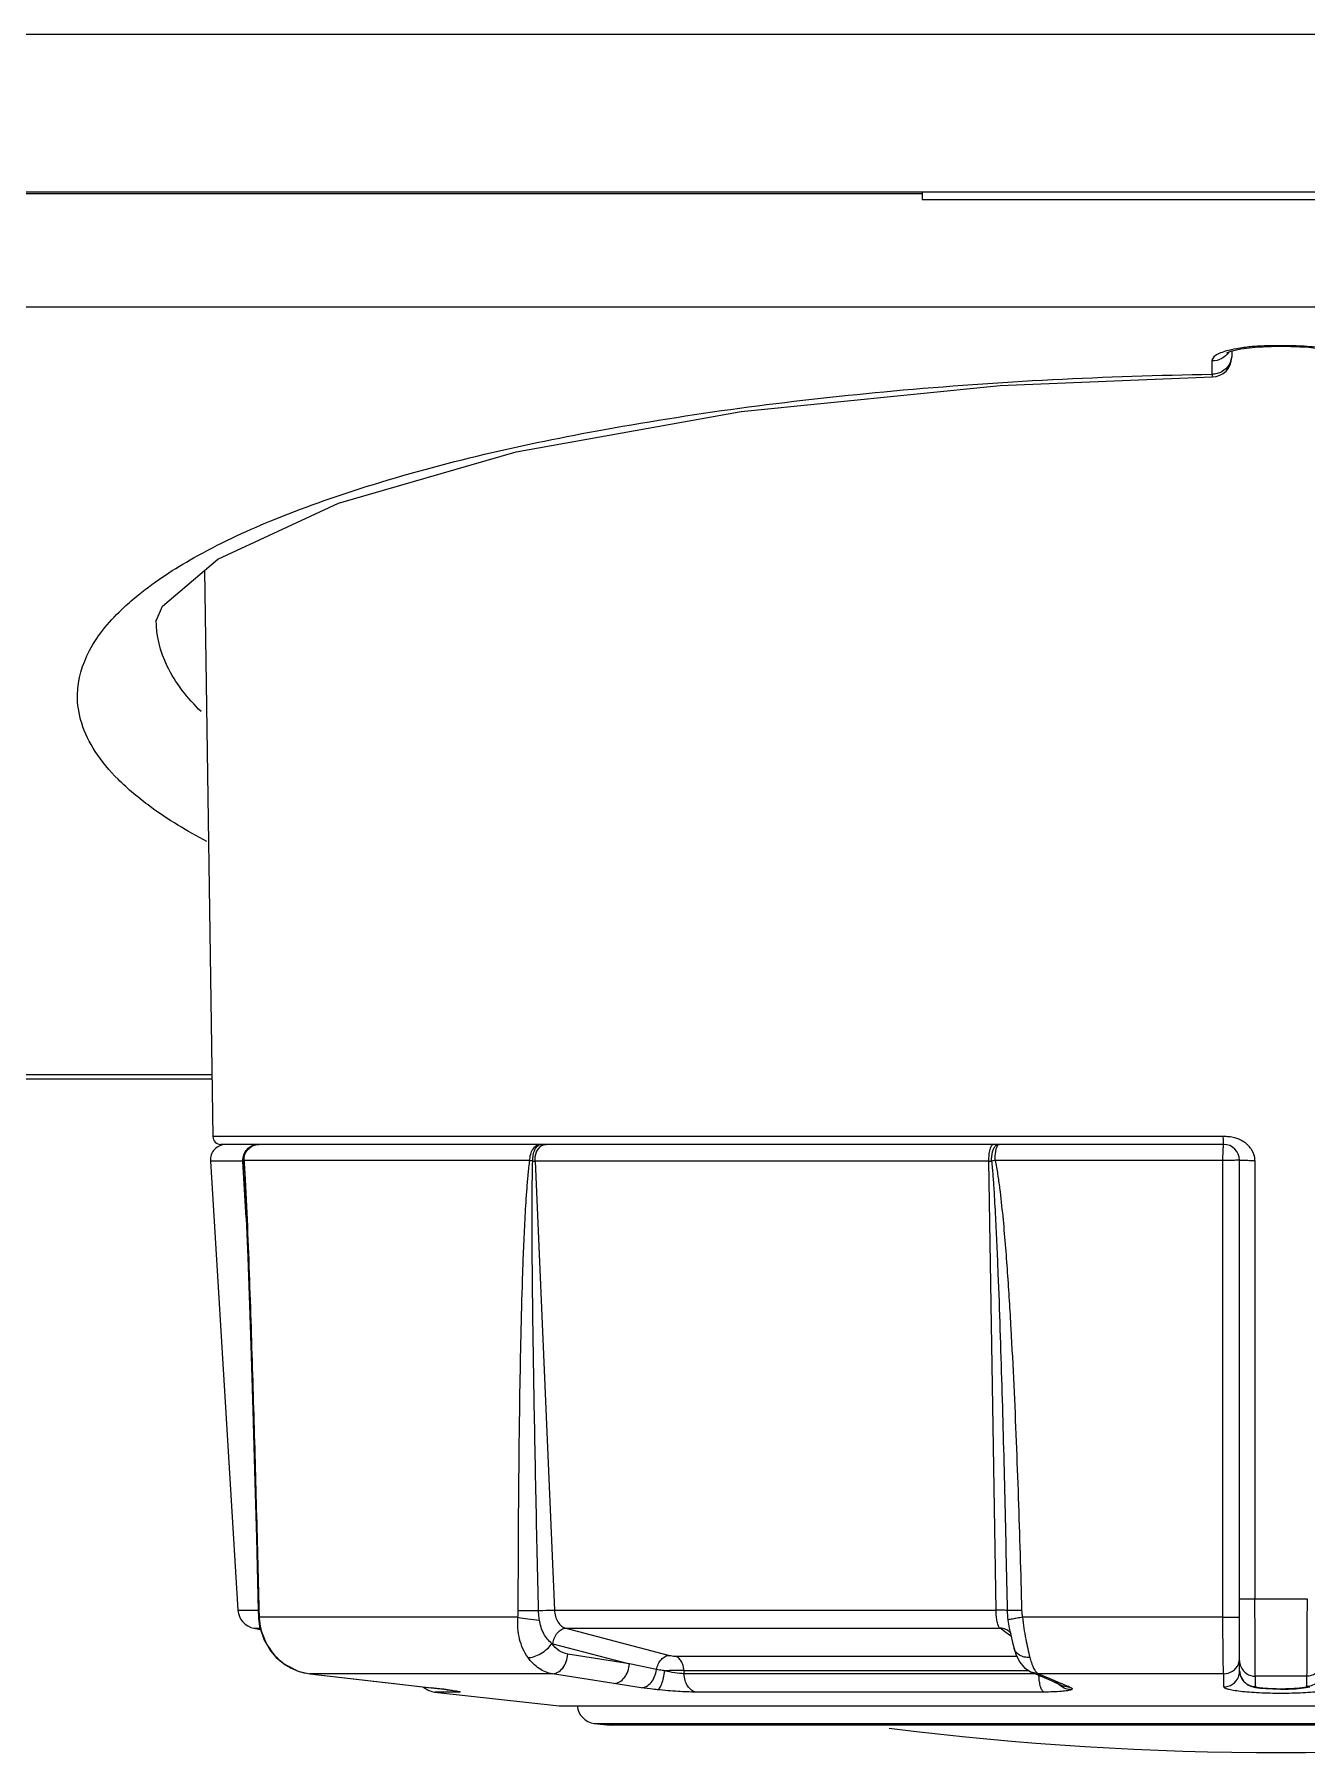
# Model space of a CAD drawing. Header units: millimetres. Extents: x -1538 to 3410, y -1646 to 2016.
# Drawn here: x 186.93 to 219.18, y -1624.49 to -1580.91 of the extents above; entities that cross this region are included whole.
import ezdxf

# ---------------------------------------------------------------- set-up
doc = ezdxf.new("R2010")
doc.units = ezdxf.units.MM
doc.header["$LTSCALE"] = 23.1
doc.layers.get('0').update_dxf_attribs({"linetype": 'CONTINUOUS'})

msp = doc.modelspace()

# ---------------------------------------------------------------- linework, layer by layer
at = {"linetype": 'Continuous'}
for p, q in [((598.434, -1580.914), (-158.566, -1580.914)), ((209.434, -1584.956), (-159.671, -1584.956)), ((598.434, -1584.914), (-158.566, -1584.914)), ((209.434, -1584.914), (209.434, -1585.114)), ((523.434, -1585.114), (209.434, -1585.114)), ((522.534, -1587.828), (-85.466, -1587.828)), ((216.784, -1589.188), (216.784, -1589.533)), ((217.259, -1588.95), (217.517, -1588.89)), ((217.284, -1588.944), (217.284, -1589.101)), ((217.517, -1588.89), (217.88, -1588.846)), ((217.88, -1588.846), (218.284, -1588.831)), ((218.784, -1588.814), (218.284, -1588.814)), ((218.284, -1588.831), (218.284, -1588.814)), ((218.784, -1588.831), (218.284, -1588.831)), ((218.784, -1588.831), (218.784, -1588.814)), ((191.24, -1594.506), (191.451, -1608.866)), ((191.429, -1607.407), (115.639, -1607.407)), ((191.428, -1607.304), (115.641, -1607.304)), ((217.077, -1608.865), (191.451, -1608.866)), ((217.084, -1609.064), (191.651, -1609.064)), ((192.214, -1609.488), (191.388, -1609.488)), ((191.388, -1609.488), (192.085, -1620.874)), ((192.299, -1610.929), (192.214, -1609.488)), ((199.489, -1609.471), (192.24, -1609.471)), ((211.128, -1609.488), (199.62, -1609.488)), ((199.62, -1609.488), (200.112, -1620.874)), ((211.309, -1620.874), (211.128, -1609.488)), ((217.063, -1609.471), (211.284, -1609.471)), ((217.062, -1621.056), (217.063, -1609.471)), ((217.484, -1622.424), (217.484, -1609.464)), ((217.875, -1609.469), (217.874, -1620.592)), ((192.085, -1620.874), (192.599, -1620.874)), ((192.619, -1620.883), (192.6, -1620.885)), ((192.6, -1620.885), (192.606, -1621.033)), ((200.112, -1620.874), (211.309, -1620.874)), ((217.874, -1620.592), (218.534, -1620.592)), ((218.534, -1620.592), (219.194, -1620.592)), ((192.493, -1621.335), (192.652, -1621.335)), ((192.493, -1621.335), (192.662, -1621.366)), ((192.606, -1621.033), (192.608, -1621.078)), ((192.627, -1621.056), (192.608, -1621.078)), ((199.185, -1621.056), (192.627, -1621.056)), ((192.661, -1621.366), (192.69, -1621.453)), ((200.404, -1621.335), (211.41, -1621.335)), ((200.404, -1621.335), (203.028, -1622.022)), ((211.561, -1621.443), (211.41, -1621.335)), ((211.583, -1621.459), (211.561, -1621.443)), ((211.652, -1621.508), (211.583, -1621.459)), ((211.609, -1621.126), (211.643, -1621.329)), ((211.623, -1621.403), (211.623, -1621.403)), ((211.623, -1621.403), (211.669, -1621.447)), ((211.643, -1621.329), (211.666, -1621.435)), ((211.643, -1621.329), (211.644, -1621.332)), ((211.675, -1621.453), (211.683, -1621.464)), ((217.062, -1621.056), (211.976, -1621.056)), ((192.744, -1621.618), (192.746, -1621.622)), ((200.071, -1621.728), (202.015, -1622.238)), ((211.69, -1621.535), (211.652, -1621.508)), ((211.768, -1621.85), (211.767, -1621.849)), ((192.915, -1621.909), (193.056, -1622.073)), ((193.075, -1622.079), (193.055, -1622.073)), ((202.015, -1622.238), (200.452, -1621.992)), ((202.699, -1622.385), (202.015, -1622.238)), ((203.168, -1622.041), (211.835, -1622.041)), ((193.91, -1622.489), (193.906, -1622.489)), ((200.059, -1622.489), (193.91, -1622.489)), ((193.91, -1622.489), (196.044, -1622.734)), ((196.044, -1622.734), (196.04, -1622.734)), ((196.044, -1622.734), (196.985, -1622.843)), ((201.621, -1622.734), (200.059, -1622.489)), ((202.312, -1622.843), (201.621, -1622.734)), ((203.394, -1622.409), (212.136, -1622.409)), ((203.394, -1622.409), (203.397, -1622.487)), ((212.285, -1622.487), (203.397, -1622.487)), ((212.385, -1622.489), (212.201, -1622.451)), ((212.773, -1622.697), (212.201, -1622.451)), ((217.082, -1622.489), (212.385, -1622.489)), ((212.385, -1622.489), (212.671, -1622.612)), ((212.671, -1622.612), (212.788, -1622.662)), ((212.957, -1622.734), (212.773, -1622.697)), ((212.773, -1622.697), (212.947, -1622.772)), ((212.788, -1622.662), (212.957, -1622.734)), ((217.081, -1622.821), (217.082, -1622.489)), ((217.884, -1622.812), (217.884, -1622.553)), ((219.184, -1622.553), (219.184, -1622.812)), ((196.985, -1622.843), (196.98, -1622.842)), ((197.689, -1622.953), (197.077, -1622.953)), ((197.077, -1622.953), (200.234, -1623.304)), ((197.402, -1622.894), (197.388, -1622.893)), ((197.389, -1622.893), (197.402, -1622.894)), ((197.478, -1622.906), (197.539, -1622.915)), ((197.539, -1622.915), (197.588, -1622.922)), ((197.586, -1622.922), (197.618, -1622.928)), ((197.618, -1622.928), (197.63, -1622.93)), ((212.519, -1622.953), (203.704, -1622.953)), ((212.947, -1622.772), (213.019, -1622.804)), ((213.207, -1622.843), (213.019, -1622.804)), ((217.892, -1622.838), (218.007, -1622.855)), ((200.234, -1623.304), (236.834, -1623.304)), ((201.123, -1623.747), (235.945, -1623.747)), ((201.123, -1623.747), (201.438, -1623.786)), ((201.438, -1623.786), (235.631, -1623.786)), ((201.438, -1623.786), (201.56, -1623.794)), ((235.509, -1623.794), (201.56, -1623.794))]:
    msp.add_line(p, q, dxfattribs=at)
for points in [[(217.16, -1588.988), (217.157, -1588.99), (217.259, -1588.95)], [(218.784, -1588.831), (219.238, -1588.85), (219.588, -1588.897)], [(190.017, -1595.789), (190.17, -1595.416), (191.574, -1594.221), (194.635, -1592.799), (199.144, -1591.5), (204.848, -1590.475), (211.417, -1589.817), (216.792, -1589.601)], [(192.247, -1609.84), (192.291, -1610.734), (192.339, -1611.924), (192.382, -1613.141), (192.424, -1614.427), (192.465, -1615.813), (192.508, -1617.338), (192.554, -1619.045), (192.6, -1620.885)], [(192.608, -1621.078), (192.637, -1621.288), (192.742, -1621.613), (192.915, -1621.909)], [(211.666, -1621.435), (211.728, -1621.694), (211.768, -1621.85)], [(192.746, -1621.622), (192.921, -1621.917), (193.055, -1622.073)], [(211.767, -1621.849), (211.813, -1621.995), (211.903, -1622.183), (212.028, -1622.338), (212.201, -1622.451)], [(193.055, -1622.073), (193.276, -1622.256), (193.454, -1622.342)], [(193.07, -1622.085), (193.266, -1622.249), (193.633, -1622.43), (193.906, -1622.489)], [(193.906, -1622.489), (197.071, -1622.853), (197.311, -1622.883)], [(217.484, -1622.413), (217.508, -1622.551), (217.585, -1622.681), (217.689, -1622.768), (217.794, -1622.814), (217.892, -1622.838)], [(197.311, -1622.883), (197.408, -1622.896), (197.478, -1622.906)], [(218.007, -1622.855), (218.153, -1622.867), (218.329, -1622.875), (218.525, -1622.879), (218.721, -1622.876), (218.899, -1622.868), (219.049, -1622.856)], [(219.049, -1622.856), (219.167, -1622.84), (219.265, -1622.817)]]:
    msp.add_lwpolyline(points, dxfattribs=at)
for centre, radius, start, end in [((216.784, -1589.101), 0.5, 270.8946, 360), ((218.284, -1594.786), 5.972, 89.9948, 92.1409), ((218.785, -1594.757), 5.943, 87.4326, 90.0097), ((191.787, -1609.464), 0.4, 90, 183.5), ((191.651, -1608.864), 0.2, 180.84, 270), ((192.627, -1609.433), 0.369, 90.0072, 93.8752), ((199.785, -1609.185), 0.122, 90.0198, 96.3934), ((199.913, -1609.299), 0.238, 120.0018, 121.7722), ((217.084, -1609.464), 0.4, 0, 90), ((144.912, -1612.568), 47.414, 3.3537, 3.725), ((199.626, -1605.314), 4.174, 269.1395, 269.9148), ((211.125, -1604.093), 5.395, 270.0346, 270.754), ((213.119, -1619.676), 10.369, 100.194, 100.6902), ((192.584, -1620.843), 0.5, 183.5, 259.5), ((196.404, -1620.789), 3.786, 181.4209, 182.7431), ((197.729, -1620.724), 5.114, 182.757, 183.7233), ((213.792, -1620.845), 2.201, 181.0907, 187.3248), ((194.125, -1620.983), 1.5, 182.798, 183.5433), ((211.413, -1621.696), 0.36, 57.3375, 66.6044), ((211.412, -1621.697), 0.362, 54.3906, 57.3393), ((200.191, -1621.267), 0.477, 252.5046, 255.3146), ((194.141, -1621.028), 1.496, 223.9552, 224.6058), ((194.095, -1621.073), 1.433, 224.6086, 236.9445), ((194.076, -1621.102), 1.398, 236.9827, 250.6584), ((194.069, -1621.117), 1.381, 250.7112, 263.3865), ((203.559, -1677.228), 54.82, 90.1728, 90.6826), ((199.437, -1654.249), 34.292, 66.5523, 66.78), ((217.509, -1622.424), 0.0247, 180.0347, 187.3885), ((218.534, -1871.223), 248.671, 89.85025, 90.14975), ((197.132, -1622.456), 0.5, 227.6271, 263.661), ((194.111, -1647.835), 25.157, 82.7732, 83.4402), ((195.148, -1639.574), 16.831, 82.3474, 82.7374), ((197.744, -1622.48), 0.476, 250.8506, 263.4182), ((199.752, -1653.521), 33.499, 66.3189, 66.5509), ((201.184, -1623.251), 0.5, 186.1335, 263), ((218.534, -1544.489), 80, 262.8664, 277.1336)]:
    msp.add_arc(centre, radius, start, end, dxfattribs=at)
for points in [[(216.802, -1589.132), (216.791, -1589.148), (216.783, -1589.169), (216.784, -1589.188)], [(217.034, -1589.132), (216.959, -1589.174), (216.87, -1589.197), (216.784, -1589.197)], [(217.203, -1588.978), (217.16, -1589.041), (217.101, -1589.095), (217.034, -1589.132)], [(217.284, -1589.05), (217.284, -1589.134), (217.26, -1589.22), (217.217, -1589.292)], [(217.034, -1589.468), (216.959, -1589.51), (216.87, -1589.533), (216.784, -1589.533)], [(217.217, -1589.292), (217.174, -1589.364), (217.108, -1589.427), (217.034, -1589.468)], [(192.465, -1609.096), (192.515, -1609.075), (192.57, -1609.064), (192.624, -1609.064)], [(211.379, -1609.066), (211.383, -1609.065), (211.387, -1609.064), (211.391, -1609.064)], [(199.185, -1621.056), (199.191, -1620.999), (199.194, -1620.941), (199.195, -1620.883)], [(211.958, -1620.883), (211.96, -1620.941), (211.967, -1620.999), (211.976, -1621.056)], [(211.556, -1621.365), (211.51, -1621.345), (211.459, -1621.335), (211.41, -1621.335)], [(217.454, -1622.244), (217.474, -1622.196), (217.484, -1622.143), (217.484, -1622.091)], [(217.484, -1622.155), (217.484, -1622.207), (217.495, -1622.26), (217.515, -1622.308)], [(213.036, -1622.851), (212.981, -1622.826), (212.929, -1622.789), (212.886, -1622.746)], [(217.454, -1622.577), (217.474, -1622.529), (217.484, -1622.476), (217.484, -1622.424)]]:
    msp.add_open_spline(points, degree=3, dxfattribs=at)
for points, knots in [([(217.281, -1588.91), (217.173, -1588.934), (217.005, -1588.981), (216.838, -1589.075), (216.802, -1589.132)], [0, 0, 0, 0, 0.618269, 1, 1, 1, 1]), ([(217.589, -1588.857), (217.562, -1588.86), (217.458, -1588.875), (217.356, -1588.893), (217.281, -1588.91)], [0, 0, 0, 0, 0.263721, 1, 1, 1, 1]), ([(218.061, -1588.818), (218.02, -1588.82), (217.862, -1588.827), (217.705, -1588.842), (217.589, -1588.857)], [0, 0, 0, 0, 0.25807, 1, 1, 1, 1]), ([(219.785, -1588.91), (219.731, -1588.897), (219.488, -1588.851), (219.242, -1588.829), (219.051, -1588.82)], [0, 0, 0, 0, 0.225904, 1, 1, 1, 1]), ([(190.964, -1594.191), (191.595, -1593.835), (193.03, -1593.164), (196.479, -1591.951), (201.752, -1590.758), (208.93, -1589.834), (214.088, -1589.575), (216.784, -1589.533)], [0, 0, 0, 0, 0.082246, 0.179323, 0.414513, 0.694002, 1, 1, 1, 1]), ([(216.784, -1589.533), (216.785, -1589.54), (216.786, -1589.56), (216.787, -1589.58), (216.789, -1589.593)], [0, 0, 0, 0, 0.339021, 1, 1, 1, 1]), ([(216.789, -1589.593), (216.79, -1589.595), (216.79, -1589.597), (216.791, -1589.601), (216.792, -1589.601)], [0, 0, 0, 0, 0.720802, 1, 1, 1, 1]), ([(189.199, -1595.443), (189.318, -1595.332), (189.865, -1594.86), (190.476, -1594.466), (190.964, -1594.191)], [0, 0, 0, 0, 0.225147, 1, 1, 1, 1]), ([(188.018, -1597.658), (188.025, -1597.272), (188.285, -1596.419), (188.857, -1595.763), (189.199, -1595.443)], [0, 0, 0, 0, 0.45212, 1, 1, 1, 1]), ([(191.154, -1598.088), (190.812, -1597.752), (190.243, -1597.054), (190.01, -1596.163), (190.017, -1595.761)], [0, 0, 0, 0, 0.5442, 1, 1, 1, 1]), ([(191.298, -1601.385), (190.801, -1601.121), (190.01, -1600.647), (189.065, -1599.862), (188.462, -1599.15), (188.094, -1598.414), (188.013, -1597.901), (188.018, -1597.658)], [0, 0, 0, 0, 0.325063, 0.530435, 0.706481, 0.859632, 1, 1, 1, 1]), ([(192.214, -1609.488), (192.211, -1609.434), (192.226, -1609.324), (192.31, -1609.183), (192.442, -1609.086), (192.549, -1609.064), (192.601, -1609.064)], [0, 0, 0, 0, 0.253542, 0.505147, 0.753699, 1, 1, 1, 1]), ([(192.225, -1609.488), (192.22, -1609.407), (192.261, -1609.24), (192.392, -1609.128), (192.465, -1609.096)], [0, 0, 0, 0, 0.500361, 1, 1, 1, 1]), ([(192.24, -1609.471), (192.239, -1609.421), (192.256, -1609.319), (192.334, -1609.187), (192.455, -1609.094), (192.553, -1609.068), (192.602, -1609.064)], [0, 0, 0, 0, 0.253508, 0.505091, 0.753589, 1, 1, 1, 1]), ([(199.489, -1609.471), (199.489, -1609.419), (199.501, -1609.317), (199.559, -1609.184), (199.651, -1609.089), (199.732, -1609.064), (199.77, -1609.064)], [0, 0, 0, 0, 0.288695, 0.556836, 0.791847, 1, 1, 1, 1]), ([(199.563, -1609.488), (199.562, -1609.436), (199.569, -1609.337), (199.604, -1609.221), (199.648, -1609.146), (199.694, -1609.093), (199.741, -1609.068), (199.772, -1609.064)], [0, 0, 0, 0, 0.305785, 0.585219, 0.7077, 0.816917, 1, 1, 1, 1]), ([(199.62, -1609.488), (199.616, -1609.409), (199.639, -1609.26), (199.73, -1609.132), (199.787, -1609.096)], [0, 0, 0, 0, 0.539662, 1, 1, 1, 1]), ([(199.794, -1609.093), (199.802, -1609.088), (199.834, -1609.072), (199.871, -1609.064), (199.898, -1609.064)], [0, 0, 0, 0, 0.25938, 1, 1, 1, 1]), ([(211.128, -1609.488), (211.127, -1609.434), (211.131, -1609.334), (211.149, -1609.217), (211.172, -1609.139), (211.192, -1609.094), (211.219, -1609.064), (211.237, -1609.064)], [0, 0, 0, 0, 0.352789, 0.660483, 0.78329, 0.880591, 1, 1, 1, 1]), ([(211.196, -1609.488), (211.194, -1609.409), (211.204, -1609.296), (211.251, -1609.166), (211.284, -1609.115), (211.303, -1609.096)], [0, 0, 0, 0, 0.568521, 0.808256, 1, 1, 1, 1]), ([(211.284, -1609.471), (211.284, -1609.396), (211.29, -1609.289), (211.318, -1609.164), (211.338, -1609.114), (211.35, -1609.095)], [0, 0, 0, 0, 0.588096, 0.82492, 1, 1, 1, 1]), ([(211.303, -1609.096), (211.308, -1609.091), (211.328, -1609.074), (211.354, -1609.064), (211.373, -1609.064)], [0, 0, 0, 0, 0.281711, 1, 1, 1, 1]), ([(211.35, -1609.095), (211.352, -1609.091), (211.36, -1609.08), (211.37, -1609.07), (211.379, -1609.066)], [0, 0, 0, 0, 0.298799, 1, 1, 1, 1]), ([(217.063, -1609.471), (217.063, -1609.419), (217.063, -1609.344), (217.066, -1609.248), (217.068, -1609.187), (217.072, -1609.137), (217.075, -1609.103), (217.078, -1609.082), (217.08, -1609.072), (217.081, -1609.067), (217.083, -1609.064), (217.084, -1609.064)], [0, 0, 0, 0, 0.379303, 0.551362, 0.702529, 0.826972, 0.919764, 0.953193, 0.977556, 0.992872, 1, 1, 1, 1]), ([(217.084, -1609.064), (217.083, -1609.064), (217.082, -1609.056), (217.08, -1609.047), (217.078, -1609.027), (217.076, -1609.003), (217.076, -1608.973), (217.074, -1608.926), (217.07, -1608.889), (217.073, -1608.863)], [0, 0, 0, 0, 0.021787, 0.079303, 0.171934, 0.295828, 0.446517, 0.619021, 1, 1, 1, 1]), ([(217.875, -1609.469), (217.875, -1609.378), (217.812, -1609.194), (217.646, -1609.027), (217.485, -1608.936), (217.353, -1608.891), (217.238, -1608.872), (217.146, -1608.868), (217.1, -1608.865), (217.077, -1608.865)], [0, 0, 0, 0, 0.248313, 0.497998, 0.623511, 0.749007, 0.874488, 0.937241, 1, 1, 1, 1]), ([(192.225, -1609.488), (192.225, -1609.488), (192.221, -1609.488), (192.217, -1609.488), (192.214, -1609.488)], [0, 0, 0, 0, 0.141496, 1, 1, 1, 1]), ([(192.24, -1609.471), (192.238, -1609.473), (192.232, -1609.477), (192.227, -1609.483), (192.225, -1609.488)], [0, 0, 0, 0, 0.306284, 1, 1, 1, 1]), ([(192.24, -1609.471), (192.243, -1609.511), (192.254, -1609.671), (192.263, -1609.831), (192.27, -1609.952)], [0, 0, 0, 0, 0.248741, 1, 1, 1, 1]), ([(199.195, -1620.883), (199.196, -1619.93), (199.202, -1618.501), (199.22, -1616.596), (199.24, -1615.167), (199.268, -1613.739), (199.301, -1612.55), (199.336, -1611.599), (199.37, -1610.887), (199.406, -1610.295), (199.446, -1609.823), (199.473, -1609.588), (199.489, -1609.471)], [0, 0, 0, 0, 0.250308, 0.37544, 0.500548, 0.625624, 0.750646, 0.813122, 0.875555, 0.937905, 0.969013, 1, 1, 1, 1]), ([(199.563, -1609.488), (199.557, -1609.486), (199.532, -1609.481), (199.508, -1609.476), (199.489, -1609.471)], [0, 0, 0, 0, 0.263638, 1, 1, 1, 1]), ([(199.709, -1620.887), (199.687, -1619.937), (199.655, -1618.511), (199.617, -1616.611), (199.591, -1615.185), (199.569, -1613.76), (199.555, -1612.573), (199.548, -1611.623), (199.545, -1610.911), (199.547, -1610.199), (199.554, -1609.724), (199.563, -1609.488)], [0, 0, 0, 0, 0.250116, 0.375162, 0.500199, 0.625221, 0.750222, 0.81271, 0.875183, 0.93763, 1, 1, 1, 1]), ([(211.196, -1609.488), (211.209, -1609.606), (211.229, -1609.843), (211.261, -1610.317), (211.294, -1610.91), (211.328, -1611.623), (211.368, -1612.573), (211.41, -1613.76), (211.454, -1615.185), (211.494, -1616.611), (211.541, -1618.511), (211.572, -1619.937), (211.591, -1620.887)], [0, 0, 0, 0, 0.031262, 0.062522, 0.125035, 0.187542, 0.250047, 0.37505, 0.500047, 0.62504, 0.750029, 1, 1, 1, 1]), ([(211.284, -1609.471), (211.31, -1609.588), (211.351, -1609.822), (211.416, -1610.294), (211.48, -1610.887), (211.542, -1611.599), (211.596, -1612.312), (211.643, -1613.025), (211.699, -1613.977), (211.76, -1615.167), (211.821, -1616.596), (211.891, -1618.501), (211.934, -1619.93), (211.958, -1620.883)], [0, 0, 0, 0, 0.031233, 0.062479, 0.124978, 0.187481, 0.249985, 0.312488, 0.374992, 0.499997, 0.625001, 0.750003, 1, 1, 1, 1]), ([(217.484, -1609.464), (217.484, -1609.464), (217.48, -1609.464), (217.475, -1609.465), (217.464, -1609.466), (217.451, -1609.467), (217.433, -1609.467), (217.402, -1609.468), (217.356, -1609.469), (217.292, -1609.47), (217.22, -1609.471), (217.143, -1609.471), (217.09, -1609.471), (217.063, -1609.471)], [0, 0, 0, 0, 0.005241, 0.019964, 0.04418, 0.077728, 0.120237, 0.171248, 0.296746, 0.448956, 0.621715, 0.808161, 1, 1, 1, 1]), ([(217.484, -1609.464), (217.484, -1609.464), (217.488, -1609.464), (217.492, -1609.465), (217.502, -1609.465), (217.515, -1609.466), (217.531, -1609.466), (217.559, -1609.467), (217.602, -1609.468), (217.66, -1609.468), (217.726, -1609.469), (217.799, -1609.469), (217.849, -1609.47), (217.875, -1609.469)], [0, 0, 0, 0, 0.005022, 0.019417, 0.043119, 0.075969, 0.117738, 0.167967, 0.291715, 0.442778, 0.615655, 0.804104, 1, 1, 1, 1]), ([(192.27, -1609.952), (192.295, -1610.405), (192.334, -1611.313), (192.385, -1612.678), (192.43, -1614.044), (192.486, -1615.867), (192.55, -1618.147), (192.596, -1619.971), (192.619, -1620.883)], [0, 0, 0, 0, 0.124534, 0.249428, 0.374438, 0.499503, 0.749722, 1, 1, 1, 1]), ([(217.484, -1620.587), (217.484, -1620.587), (217.488, -1620.587), (217.492, -1620.588), (217.502, -1620.588), (217.515, -1620.589), (217.531, -1620.589), (217.559, -1620.59), (217.602, -1620.591), (217.66, -1620.592), (217.726, -1620.592), (217.799, -1620.592), (217.849, -1620.592), (217.874, -1620.592)], [0, 0, 0, 0, 0.005025, 0.01942, 0.043121, 0.075969, 0.117737, 0.167963, 0.291709, 0.44277, 0.615646, 0.804096, 1, 1, 1, 1]), ([(199.195, -1620.883), (199.231, -1620.884), (199.403, -1620.888), (199.574, -1620.888), (199.709, -1620.887)], [0, 0, 0, 0, 0.213536, 1, 1, 1, 1]), ([(199.709, -1620.887), (199.745, -1620.885), (199.879, -1620.878), (200.013, -1620.874), (200.112, -1620.874)], [0, 0, 0, 0, 0.264401, 1, 1, 1, 1]), ([(199.732, -1621.126), (199.729, -1621.106), (199.717, -1621.027), (199.711, -1620.947), (199.709, -1620.887)], [0, 0, 0, 0, 0.2473, 1, 1, 1, 1]), ([(200.112, -1620.874), (200.115, -1620.928), (200.131, -1621.033), (200.193, -1621.174), (200.284, -1621.282), (200.364, -1621.324), (200.404, -1621.335)], [0, 0, 0, 0, 0.281335, 0.545903, 0.785084, 1, 1, 1, 1]), ([(211.41, -1621.335), (211.402, -1621.329), (211.387, -1621.311), (211.36, -1621.258), (211.335, -1621.164), (211.315, -1621.028), (211.31, -1620.927), (211.309, -1620.874)], [0, 0, 0, 0, 0.061211, 0.143174, 0.369391, 0.664388, 1, 1, 1, 1]), ([(211.591, -1620.887), (211.579, -1620.884), (211.546, -1620.881), (211.485, -1620.877), (211.403, -1620.874), (211.342, -1620.874), (211.309, -1620.874)], [0, 0, 0, 0, 0.130398, 0.351902, 0.649236, 1, 1, 1, 1]), ([(211.958, -1620.883), (211.879, -1620.885), (211.772, -1620.887), (211.65, -1620.888), (211.607, -1620.888), (211.591, -1620.887)], [0, 0, 0, 0, 0.649445, 0.871372, 1, 1, 1, 1]), ([(217.884, -1622.553), (217.883, -1622.53), (217.882, -1622.463), (217.88, -1622.332), (217.879, -1622.143), (217.877, -1621.793), (217.875, -1621.27), (217.875, -1620.829), (217.874, -1620.592)], [0, 0, 0, 0, 0.035163, 0.102703, 0.200377, 0.32498, 0.637728, 1, 1, 1, 1]), ([(219.194, -1620.592), (219.194, -1620.829), (219.193, -1621.27), (219.192, -1621.793), (219.19, -1622.143), (219.188, -1622.332), (219.186, -1622.463), (219.185, -1622.53), (219.184, -1622.553)], [0, 0, 0, 0, 0.362272, 0.67502, 0.799623, 0.897297, 0.964837, 1, 1, 1, 1]), ([(192.628, -1621.076), (192.639, -1621.259), (192.729, -1621.623), (192.937, -1621.935), (193.063, -1622.067)], [0, 0, 0, 0, 0.501228, 1, 1, 1, 1]), ([(199.443, -1622.079), (199.342, -1621.94), (199.195, -1621.603), (199.173, -1621.241), (199.185, -1621.056)], [0, 0, 0, 0, 0.481303, 1, 1, 1, 1]), ([(199.185, -1621.056), (199.269, -1621.076), (199.451, -1621.105), (199.634, -1621.121), (199.732, -1621.126)], [0, 0, 0, 0, 0.469984, 1, 1, 1, 1]), ([(200.048, -1621.722), (199.962, -1621.657), (199.816, -1621.469), (199.75, -1621.246), (199.732, -1621.126)], [0, 0, 0, 0, 0.469692, 1, 1, 1, 1]), ([(200.071, -1621.728), (200.077, -1621.677), (200.104, -1621.577), (200.18, -1621.45), (200.282, -1621.36), (200.366, -1621.335), (200.404, -1621.335)], [0, 0, 0, 0, 0.2809, 0.550166, 0.790885, 1, 1, 1, 1]), ([(211.976, -1621.056), (211.931, -1621.064), (211.849, -1621.078), (211.739, -1621.098), (211.662, -1621.114), (211.622, -1621.121), (211.609, -1621.126)], [0, 0, 0, 0, 0.366328, 0.672205, 0.889599, 1, 1, 1, 1]), ([(211.976, -1621.056), (211.997, -1621.242), (212.055, -1621.584), (212.127, -1621.924), (212.167, -1622.079)], [0, 0, 0, 0, 0.538452, 1, 1, 1, 1]), ([(217.062, -1621.056), (217.089, -1621.056), (217.143, -1621.056), (217.22, -1621.056), (217.292, -1621.055), (217.355, -1621.054), (217.402, -1621.053), (217.433, -1621.052), (217.451, -1621.052), (217.464, -1621.051), (217.475, -1621.05), (217.48, -1621.049), (217.484, -1621.049), (217.484, -1621.049)], [0, 0, 0, 0, 0.191566, 0.378203, 0.551069, 0.703261, 0.828651, 0.879726, 0.922277, 0.955785, 0.979999, 0.994746, 1, 1, 1, 1]), ([(217.082, -1622.489), (217.079, -1622.472), (217.077, -1622.421), (217.073, -1622.324), (217.07, -1622.185), (217.068, -1622.008), (217.065, -1621.8), (217.063, -1621.479), (217.062, -1621.228), (217.062, -1621.056)], [0, 0, 0, 0, 0.036865, 0.105458, 0.203588, 0.328127, 0.475067, 0.639608, 1, 1, 1, 1]), ([(199.443, -1622.079), (199.495, -1622.08), (199.609, -1622.057), (199.773, -1621.98), (199.927, -1621.867), (200.013, -1621.772), (200.048, -1621.722)], [0, 0, 0, 0, 0.216365, 0.473643, 0.745173, 1, 1, 1, 1]), ([(200.452, -1621.992), (200.375, -1621.98), (200.217, -1621.914), (200.099, -1621.792), (200.048, -1621.722)], [0, 0, 0, 0, 0.473678, 1, 1, 1, 1]), ([(212.167, -1622.079), (212.12, -1622.08), (212.029, -1622.071), (211.906, -1622.026), (211.813, -1621.952), (211.777, -1621.884), (211.768, -1621.85)], [0, 0, 0, 0, 0.288109, 0.550605, 0.784654, 1, 1, 1, 1]), ([(200.059, -1622.489), (199.941, -1622.471), (199.7, -1622.37), (199.521, -1622.186), (199.443, -1622.079)], [0, 0, 0, 0, 0.474275, 1, 1, 1, 1]), ([(200.059, -1622.489), (200.106, -1622.489), (200.21, -1622.458), (200.333, -1622.344), (200.42, -1622.182), (200.447, -1622.057), (200.452, -1621.992)], [0, 0, 0, 0, 0.208918, 0.447389, 0.716072, 1, 1, 1, 1]), ([(201.621, -1622.734), (201.669, -1622.735), (201.772, -1622.704), (201.895, -1622.59), (201.982, -1622.428), (202.009, -1622.302), (202.015, -1622.238)], [0, 0, 0, 0, 0.208913, 0.44738, 0.716066, 1, 1, 1, 1]), ([(202.699, -1622.385), (202.708, -1622.336), (202.738, -1622.244), (202.814, -1622.126), (202.912, -1622.045), (202.991, -1622.022), (203.028, -1622.022)], [0, 0, 0, 0, 0.282227, 0.550378, 0.790155, 1, 1, 1, 1]), ([(203.028, -1622.022), (203.05, -1622.028), (203.097, -1622.036), (203.144, -1622.041), (203.168, -1622.041)], [0, 0, 0, 0, 0.497, 1, 1, 1, 1]), ([(203.394, -1622.409), (203.392, -1622.366), (203.379, -1622.282), (203.332, -1622.17), (203.261, -1622.084), (203.199, -1622.049), (203.168, -1622.041)], [0, 0, 0, 0, 0.283976, 0.550283, 0.788682, 1, 1, 1, 1]), ([(212.167, -1622.079), (212.172, -1622.098), (212.19, -1622.165), (212.212, -1622.232), (212.231, -1622.279)], [0, 0, 0, 0, 0.271921, 1, 1, 1, 1]), ([(212.231, -1622.279), (212.237, -1622.293), (212.258, -1622.341), (212.283, -1622.387), (212.305, -1622.418)], [0, 0, 0, 0, 0.282175, 1, 1, 1, 1]), ([(217.082, -1622.489), (217.159, -1622.489), (217.318, -1622.443), (217.424, -1622.316), (217.454, -1622.244)], [0, 0, 0, 0, 0.500868, 1, 1, 1, 1]), ([(217.515, -1622.308), (217.544, -1622.379), (217.649, -1622.507), (217.807, -1622.553), (217.884, -1622.553)], [0, 0, 0, 0, 0.499278, 1, 1, 1, 1]), ([(219.554, -1622.308), (219.524, -1622.379), (219.42, -1622.507), (219.262, -1622.553), (219.184, -1622.553)], [0, 0, 0, 0, 0.499278, 1, 1, 1, 1]), ([(202.312, -1622.843), (202.357, -1622.843), (202.454, -1622.815), (202.573, -1622.711), (202.66, -1622.562), (202.691, -1622.446), (202.699, -1622.385)], [0, 0, 0, 0, 0.209294, 0.446849, 0.714601, 1, 1, 1, 1]), ([(202.906, -1622.413), (202.887, -1622.41), (202.818, -1622.402), (202.749, -1622.393), (202.699, -1622.385)], [0, 0, 0, 0, 0.274718, 1, 1, 1, 1]), ([(202.724, -1622.894), (202.734, -1622.893), (202.756, -1622.88), (202.783, -1622.849), (202.81, -1622.803), (202.847, -1622.717), (202.882, -1622.586), (202.9, -1622.473), (202.906, -1622.413)], [0, 0, 0, 0, 0.05767, 0.13499, 0.235341, 0.357861, 0.657533, 1, 1, 1, 1]), ([(203.397, -1622.487), (203.32, -1622.487), (203.154, -1622.469), (202.991, -1622.435), (202.906, -1622.413)], [0, 0, 0, 0, 0.468509, 1, 1, 1, 1]), ([(203.704, -1622.953), (203.663, -1622.946), (203.578, -1622.908), (203.482, -1622.8), (203.418, -1622.654), (203.4, -1622.544), (203.397, -1622.487)], [0, 0, 0, 0, 0.20971, 0.446411, 0.713162, 1, 1, 1, 1]), ([(212.305, -1622.418), (212.312, -1622.426), (212.334, -1622.454), (212.362, -1622.479), (212.385, -1622.489)], [0, 0, 0, 0, 0.290254, 1, 1, 1, 1]), ([(212.519, -1622.953), (212.5, -1622.945), (212.465, -1622.899), (212.433, -1622.809), (212.407, -1622.683), (212.399, -1622.588), (212.397, -1622.537)], [0, 0, 0, 0, 0.138356, 0.359003, 0.654302, 1, 1, 1, 1]), ([(217.081, -1622.821), (217.159, -1622.822), (217.318, -1622.776), (217.424, -1622.648), (217.454, -1622.577)], [0, 0, 0, 0, 0.500867, 1, 1, 1, 1]), ([(217.484, -1622.414), (217.484, -1622.465), (217.505, -1622.57), (217.594, -1622.702), (217.727, -1622.791), (217.832, -1622.812), (217.884, -1622.812)], [0, 0, 0, 0, 0.249425, 0.499187, 0.749426, 1, 1, 1, 1]), ([(219.584, -1622.414), (219.584, -1622.465), (219.563, -1622.57), (219.474, -1622.702), (219.341, -1622.791), (219.236, -1622.812), (219.184, -1622.812)], [0, 0, 0, 0, 0.249425, 0.499188, 0.749426, 1, 1, 1, 1]), ([(197.402, -1622.894), (197.418, -1622.897), (197.473, -1622.904), (197.529, -1622.912), (197.569, -1622.919)], [0, 0, 0, 0, 0.278952, 1, 1, 1, 1]), ([(197.569, -1622.919), (197.585, -1622.921), (197.614, -1622.926), (197.653, -1622.932), (197.679, -1622.937), (197.696, -1622.941), (197.704, -1622.944), (197.711, -1622.946), (197.715, -1622.947), (197.718, -1622.949), (197.716, -1622.951), (197.713, -1622.952), (197.707, -1622.952), (197.699, -1622.953), (197.693, -1622.953), (197.689, -1622.953)], [0, 0, 0, 0, 0.264966, 0.481838, 0.648526, 0.712503, 0.763405, 0.801171, 0.825872, 0.838293, 0.846643, 0.865508, 0.897209, 0.942032, 1, 1, 1, 1]), ([(202.724, -1622.894), (202.686, -1622.891), (202.548, -1622.876), (202.411, -1622.858), (202.312, -1622.843)], [0, 0, 0, 0, 0.274731, 1, 1, 1, 1]), ([(203.704, -1622.953), (203.551, -1622.953), (203.224, -1622.939), (202.897, -1622.912), (202.724, -1622.894)], [0, 0, 0, 0, 0.467727, 1, 1, 1, 1]), ([(213.212, -1622.894), (213.2, -1622.9), (213.169, -1622.909), (213.087, -1622.925), (212.949, -1622.94), (212.748, -1622.951), (212.6, -1622.953), (212.519, -1622.953)], [0, 0, 0, 0, 0.058183, 0.138322, 0.360655, 0.654345, 1, 1, 1, 1]), ([(213.212, -1622.894), (213.167, -1622.892), (213.106, -1622.88), (213.05, -1622.858), (213.036, -1622.851)], [0, 0, 0, 0, 0.747918, 1, 1, 1, 1]), ([(213.207, -1622.843), (213.215, -1622.846), (213.228, -1622.852), (213.24, -1622.866), (213.238, -1622.877), (213.233, -1622.883), (213.224, -1622.889), (213.217, -1622.893), (213.212, -1622.894)], [0, 0, 0, 0, 0.330531, 0.525201, 0.605984, 0.704142, 0.83356, 1, 1, 1, 1]), ([(218.534, -1622.988), (218.349, -1622.988), (218.079, -1622.982), (217.736, -1622.961), (217.519, -1622.94), (217.361, -1622.919), (217.256, -1622.899), (217.196, -1622.885), (217.147, -1622.87), (217.109, -1622.854), (217.081, -1622.835), (217.081, -1622.821)], [0, 0, 0, 0, 0.376666, 0.54691, 0.696358, 0.819492, 0.869815, 0.912075, 0.946022, 0.971606, 1, 1, 1, 1]), ([(219.184, -1622.812), (219.184, -1622.817), (219.164, -1622.829), (219.129, -1622.838), (219.068, -1622.85), (218.989, -1622.859), (218.891, -1622.866), (218.738, -1622.874), (218.534, -1622.878), (218.33, -1622.874), (218.177, -1622.866), (218.08, -1622.859), (218, -1622.85), (217.939, -1622.838), (217.905, -1622.829), (217.884, -1622.817), (217.884, -1622.812)], [0, 0, 0, 0, 0.013448, 0.042858, 0.089042, 0.150666, 0.225561, 0.310955, 0.5, 0.689044, 0.774438, 0.849332, 0.910957, 0.95714, 0.986553, 1, 1, 1, 1]), ([(219.987, -1622.821), (219.987, -1622.835), (219.96, -1622.854), (219.922, -1622.87), (219.873, -1622.885), (219.812, -1622.899), (219.708, -1622.919), (219.55, -1622.94), (219.332, -1622.961), (218.99, -1622.982), (218.72, -1622.988), (218.534, -1622.988)], [0, 0, 0, 0, 0.028394, 0.053983, 0.087931, 0.130189, 0.18051, 0.303642, 0.453088, 0.62333, 1, 1, 1, 1])]:
    msp.add_open_spline(points, degree=3, knots=knots, dxfattribs=at)

doc.saveas('drawing.dxf')
